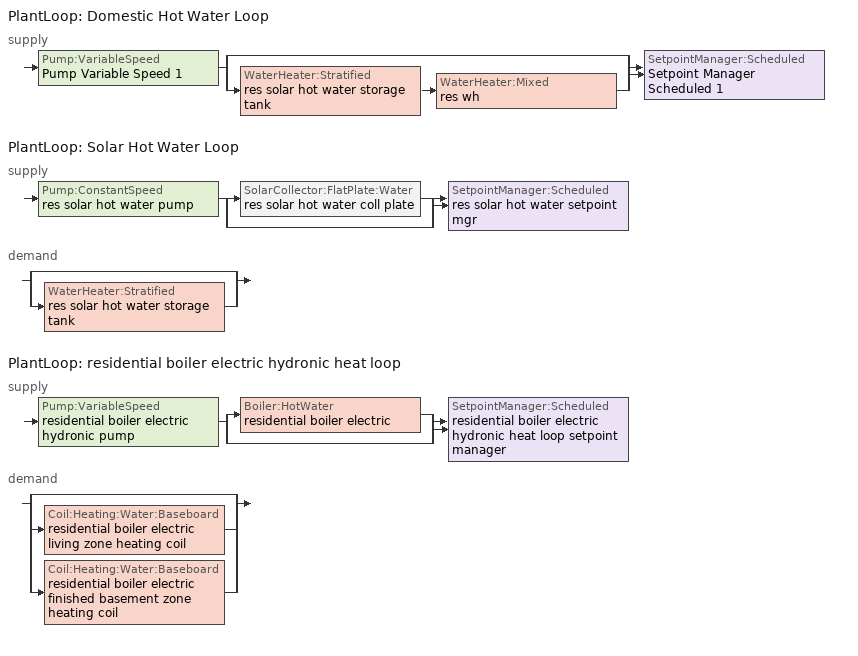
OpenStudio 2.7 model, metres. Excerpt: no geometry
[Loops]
PlantLoop 'Domestic Hot Water Loop'
 supply: Pump:VariableSpeed 'Pump Variable Speed 1' > split
  | bypass
  | WaterHeater:Stratified 'res solar hot water storage tank' > WaterHeater:Mixed 'res wh'
  join > SetpointManager:Scheduled 'Setpoint Manager Scheduled 1'
PlantLoop 'Solar Hot Water Loop'
 supply: Pump:ConstantSpeed 'res solar hot water pump' > split
  | SolarCollector:FlatPlate:Water 'res solar hot water coll plate'
  | bypass
  join > SetpointManager:Scheduled 'res solar hot water setpoint mgr'
 demand: split
  | bypass
  | WaterHeater:Stratified 'res solar hot water storage tank'
PlantLoop 'residential boiler electric hydronic heat loop'
 supply: Pump:VariableSpeed 'residential boiler electric hydronic pump' > split
  | Boiler:HotWater 'residential boiler electric'
  | bypass
  join > SetpointManager:Scheduled 'residential boiler electric hydronic heat loop setpoint manager'
 demand: split
  | bypass
  | Coil:Heating:Water:Baseboard 'residential boiler electric living zone heating coil'
  | Coil:Heating:Water:Baseboard 'residential boiler electric finished basement zone heating coil'
[Sizing:Zone] Zone Cooling Design Supply Air Temperature Input Method=SupplyAirTemperature; Zone Cooling Design Supply Air Temperature {C}=14; Zone Cooling Design Supply Air Temperature Difference {deltaC}=11.11; Zone Heating Design Supply Air Temperature Input Method=SupplyAirTemperature; Zone Heating Design Supply Air Temperature {C}=40; Zone Heating Design Supply Air Temperature Difference {deltaC}=11.11; Zone Cooling Design Supply Air Humidity Ratio {kg-H2O/kg-air}=0.0085; Zone Heating Design Supply Air Humidity Ratio {kg-H2O/kg-air}=0.008; Cooling Design Air Flow Method=DesignDay; Heating Design Air Flow Method=DesignDay; Account for Dedicated Outdoor Air System=No; Dedicated Outdoor Air System Control Strategy=NeutralSupplyAir; Dedicated Outdoor Air Low Setpoint Temperature for Design {C}=autosize; Dedicated Outdoor Air High Setpoint Temperature for Design {C}=autosize
living zone; finished basement zone
[Zone equipment]
living zone: residential boiler electric living zone convective water, residential room ac zone ptac
finished basement zone: residential boiler electric finished basement zone convective water
[PlantLoop] Load Distribution Scheme=Optimal
Name | Glycol Concentration | Maximum Loop Flow Rate {m3/s} | Plant Loop Volume {m3} | Fluid Type | Maximum Loop Temperature {C} | Minimum Loop Temperature {C} | Minimum Loop Flow Rate {m3/s} | Plant Equipment Operation Heating Load Schedule
Domestic Hot Water Loop | 0 | 0.01 | 0.003
Solar Hot Water Loop | 50 |  | Autocalculate | PropyleneGlycol | 100 | 0 | 0 | Always On Discrete
residential boiler electric hydronic heat loop | 0 |  | Autocalculate | Water | 100 | 0 | 0
[Sizing:Plant] Loop Type=Heating; Sizing Option=NonCoincident; Zone Timesteps in Averaging Window=1; Coincident Sizing Factor Mode=None
Name | Design Loop Exit Temperature {C} | Loop Design Temperature Difference {deltaC}
Domestic Hot Water Loop; Solar Hot Water Loop | 51.6667 | 5.55556
residential boiler electric hydronic heat loop | 82.2222 | 11.1111
[Pump:VariableSpeed] Fraction of Motor Inefficiencies to Fluid Stream=0; Coefficient 1 of the Part Load Performance Curve=0; Coefficient 2 of the Part Load Performance Curve=1; Coefficient 3 of the Part Load Performance Curve=0; Coefficient 4 of the Part Load Performance Curve=0; Pump Control Type=Intermittent; Skin Loss Radiative Fraction=0.5; Design Power Sizing Method=PowerPerFlowPerPressure; Design Electric Power per Unit Flow Rate {W/(m3/s)}=348701.1; Design Shaft Power per Unit Flow Rate per Unit Head {W-s/m3-Pa}=1.28205; Design Minimum Flow Rate Fraction=0
Name | Rated Flow Rate {m3/s} | Rated Pump Head {Pa} | Rated Power Consumption {W} | Motor Efficiency
Pump Variable Speed 1 | 0.01 | 1 | 0 | 1
residential boiler electric hydronic pump | 0.000630902 | 20000 |  | 0.9
[SetpointManager:Scheduled] Control Variable=Temperature
Name | Schedule
Setpoint Manager Scheduled 1; res solar hot water setpoint mgr | dhw temp
residential boiler electric hydronic heat loop setpoint manager | residential boiler electric hydronic heat supply setpoint
[WaterHeater:Mixed]
res wh: Tank Volume {m3}=0.00378541; Setpoint Temperature Schedule=WH Setpoint Temp; Deadband Temperature Difference {deltaC}=0; Maximum Temperature Limit {C}=99; Heater Control Type=Modulate; Heater Maximum Capacity {W}=2.93071e+10; Heater Minimum Capacity {W}=0; Heater Fuel Type=PropaneGas; Heater Thermal Efficiency=0.7544; Off Cycle Parasitic Fuel Consumption Rate {W}=7.382; Off Cycle Parasitic Fuel Type=Electricity; Off Cycle Parasitic Heat Fraction to Tank=0; On Cycle Parasitic Fuel Consumption Rate {W}=7.382; On Cycle Parasitic Fuel Type=Electricity; On Cycle Parasitic Heat Fraction to Tank=0; Ambient Temperature Indicator=ThermalZone; Ambient Temperature Thermal Zone=finished basement zone; Off Cycle Loss Coefficient to Ambient Temperature {W/K}=0; Off Cycle Loss Fraction to Thermal Zone=1; On Cycle Loss Coefficient to Ambient Temperature {W/K}=0; On Cycle Loss Fraction to Thermal Zone=1; Use Side Effectiveness=1; Source Side Effectiveness=1; Use Side Design Flow Rate {m3/s}=autosize; Source Side Design Flow Rate {m3/s}=autosize; Indirect Water Heating Recovery Time {hr}=1.5; Source Side Flow Control Mode=IndirectHeatPrimarySetpoint
[Pump:ConstantSpeed]
res solar hot water pump: Rated Flow Rate {m3/s}=5.68724e-05; Rated Pump Head {Pa}=90000; Rated Power Consumption {W}=32; Motor Efficiency=0.3; Fraction of Motor Inefficiencies to Fluid Stream=0.2; Pump Control Type=Intermittent; Design Power Sizing Method=PowerPerFlowPerPressure; Design Electric Power per Unit Flow Rate {W/(m3/s)}=348701.1; Design Shaft Power per Unit Flow Rate per Unit Head {W-s/m3-Pa}=1.28205
[SolarCollector:FlatPlate:Water]
res solar hot water coll plate: SolarCollectorPerformance=res solar hot water coll perf; Surface=res solar hot water shading surface; Maximum Flow Rate {m3/s}=5.68724e-05
[SolarCollectorPerformance:FlatPlate]
res solar hot water coll perf: Gross Area {m2}=3.71612; Test Fluid=Water; Test Flow Rate {m3/s}=5.68724e-05; Test Correlation Type=Inlet; Coefficient 1 of Efficiency Equation=0.77; Coefficient 2 of Efficiency Equation {W/m2-K}=-4.50265; Coefficient 2 of Incident Angle Modifier=-0.1; Coefficient 3 of Incident Angle Modifier=-0.0055
[WaterHeater:Stratified]
res solar hot water storage tank: Tank Volume {m3}=0.227125; Tank Height {m}=0.114628; Tank Shape=VerticalCylinder; Tank Perimeter {m}=0.120038; Maximum Temperature Limit {C}=99; Heater Priority Control=MasterSlave; Heater 1 Setpoint Temperature Schedule=WH Setpoint Temp; Heater 1 Deadband Temperature Difference {deltaC}=2; Heater 1 Capacity {W}=0; Heater 1 Height {m}=0; Heater 2 Setpoint Temperature Schedule=WH Setpoint Temp; Heater 2 Deadband Temperature Difference {deltaC}=5; Heater 2 Capacity {W}=0; Heater 2 Height {m}=0; Heater Fuel Type=Electricity; Heater Thermal Efficiency=1; Off Cycle Parasitic Fuel Consumption Rate {W}=10; Off Cycle Parasitic Fuel Type=Electricity; Off Cycle Parasitic Heat Fraction to Tank=0; Off Cycle Parasitic Height {m}=0; On Cycle Parasitic Fuel Consumption Rate {W}=10; On Cycle Parasitic Fuel Type=Electricity; On Cycle Parasitic Heat Fraction to Tank=0; On Cycle Parasitic Height {m}=0; Ambient Temperature Indicator=ThermalZone; Ambient Temperature Thermal Zone=living zone; Uniform Skin Loss Coefficient per Unit Area to Ambient Temperature {W/m2-K}=0.5678; Skin Loss Fraction to Zone=1; Off Cycle Flue Loss Coefficient to Ambient Temperature {W/K}=0; Off Cycle Flue Loss Fraction to Zone=1; Use Side Effectiveness=1; Use Side Inlet Height {m}=0; Use Side Outlet Height {m}=0.114628; Source Side Effectiveness=0.7; Source Side Inlet Height {m}=0.0382094; Source Side Outlet Height {m}=0; Inlet Mode=Fixed; Use Side Design Flow Rate {m3/s}=autosize; Source Side Design Flow Rate {m3/s}=5.68724e-05; Indirect Water Heating Recovery Time {hr}=1.5; Number of Nodes=8; Additional Destratification Conductivity {W/m-K}=0; Node 1 Additional Loss Coefficient {W/m2-K}=0; Node 2 Additional Loss Coefficient {W/m2-K}=0; Node 3 Additional Loss Coefficient {W/m2-K}=0; Node 4 Additional Loss Coefficient {W/m2-K}=0; Node 5 Additional Loss Coefficient {W/m2-K}=0; Node 6 Additional Loss Coefficient {W/m2-K}=0; Node 7 Additional Loss Coefficient {W/m2-K}=0; Node 8 Additional Loss Coefficient {W/m2-K}=0; Node 9 Additional Loss Coefficient {W/m2-K}=0; Node 10 Additional Loss Coefficient {W/m2-K}=0; Node 11 Additional Loss Coefficient {W/m2-K}=0; Node 12 Additional Loss Coefficient {W/m2-K}=0; Source Side Flow Control Mode=IndirectHeatPrimarySetpoint
[Boiler:HotWater]
residential boiler electric: Fuel Type=Electricity; Nominal Capacity {W}=29307.1; Nominal Thermal Efficiency=0.8; Efficiency Curve Temperature Evaluation Variable=LeavingBoiler; Normalized Boiler Efficiency Curve=NonCondensingBoilerEff; Design Water Outlet Temperature {C}=82.2222; Minimum Part Load Ratio=0.99; Maximum Part Load Ratio=1; Optimum Part Load Ratio=1; Water Outlet Upper Temperature Limit {C}=99.9; Boiler Flow Mode=ConstantFlow; Parasitic Electric Load {W}=0; Sizing Factor=1
[Coil:Heating:Water:Baseboard] Heating Design Capacity Method=HeatingDesignCapacity; Heating Design Capacity {W}=29307.1; Heating Design Capacity Per Floor Area {W/m2}=0; Fraction of Autosized Heating Design Capacity=0.8; U-Factor Times Area Value {W/K}=2110.11; Maximum Water Flow Rate {m3/s}=0.00126249; Convergence Tolerance=0.001
residential boiler electric living zone heating coil; residential boiler electric finished basement zone heating coil
[ZoneHVAC:Baseboard:Convective:Water] Availability Schedule=residential heating season
Name | Heating Coil
residential boiler electric living zone convective water | residential boiler electric living zone heating coil
residential boiler electric finished basement zone convective water | residential boiler electric finished basement zone heating coil
[Coil:Cooling:DX:SingleSpeed]
residential room ac cooling coil: Availability Schedule=residential cooling season; Rated Total Cooling Capacity {W}=10550.6; Rated Sensible Heat Ratio=0.65; Rated COP {W/W}=2.4911; Rated Air Flow Rate {m3/s}=0.441743; Rated Evaporator Fan Power Per Volume Flow Rate {W/(m3/s)}=773.3; Total Cooling Capacity Function of Temperature Curve=RoomAC-Cap-fT; Total Cooling Capacity Function of Flow Fraction Curve=RoomAC-Cap-fFF; Energy Input Ratio Function of Temperature Curve=RoomAC-EIR-fT; Energy Input Ratio Function of Flow Fraction Curve=RoomAC-EIR-fFF; Part Load Fraction Correlation Curve=RoomAC-PLF-fPLR; Condenser Type=AirCooled; Evaporative Condenser Effectiveness=0.9; Evaporative Condenser Air Flow Rate {m3/s}=Autosize; Evaporative Condenser Pump Rated Power Consumption {W}=Autosize; Crankcase Heater Capacity {W}=0; Maximum Outdoor Dry-Bulb Temperature for Crankcase Heater Operation {C}=10; Basin Heater Capacity {W/K}=0; Basin Heater Setpoint Temperature {C}=2
[Fan:OnOff]
residential room ac supply fan: Availability Schedule=Always On Discrete; Fan Total Efficiency=1; Pressure Rise {Pa}=0; Maximum Flow Rate {m3/s}=0.0972655; Motor Efficiency=1; Motor In Airstream Fraction=0; Fan Power Ratio Function of Speed Ratio Curve=Fan On Off Power Curve; Fan Efficiency Ratio Function of Speed Ratio Curve=Fan On Off Efficiency Curve
[Coil:Heating:Electric]
residential room ac always off heating coil: Availability Schedule=Always Off Discrete; Nominal Capacity {W}=0
[ZoneHVAC:PackagedTerminalAirConditioner]
residential room ac zone ptac: Availability Schedule=Always On Discrete; Supply Air Flow Rate During Cooling Operation {m3/s}=0.0972655; Supply Air Flow Rate During Heating Operation {m3/s}=1e-005; Supply Air Flow Rate When No Cooling or Heating is Needed {m3/s}=0; Outdoor Air Flow Rate During Cooling Operation {m3/s}=0; Outdoor Air Flow Rate During Heating Operation {m3/s}=0; Outdoor Air Flow Rate When No Cooling or Heating is Needed {m3/s}=0; Supply Air Fan=residential room ac supply fan; Heating Coil=residential room ac always off heating coil; Cooling Coil=residential room ac cooling coil; Fan Placement=DrawThrough; Supply Air Fan Operating Mode Schedule=Always Off Discrete
[EnergyManagementSystem:Sensor] Output Variable or Output Meter Index Key=living zone
Name | Output Variable or Output Meter
res_af_1_tin_s | Zone Mean Air Temperature
res_af_1_tt_s | Zone Outdoor Air Drybulb Temperature
res_ds_1_win_s | Zone Mean Air Humidity Ratio
[Schedule:Ruleset]
Name | Default Day Schedule
residential heating season | Schedule Day 4
residential cooling season | Schedule Day 7
[Schedule:Day]
Schedule Day 4; Schedule Day 7: 24, 0, 0
residential heating season allday1; residential heating season allday2; residential heating season allday3; residential heating season allday4; residential heating season allday5; residential heating season allday6; residential heating season allday7; residential heating season allday8; residential heating season allday9; residential heating season allday10; residential heating season allday11; residential heating season allday12; residential cooling season allday1; residential cooling season allday2; residential cooling season allday3; residential cooling season allday4; residential cooling season allday5; residential cooling season allday6; residential cooling season allday7; residential cooling season allday8; residential cooling season allday9; residential cooling season allday10; residential cooling season allday11; residential cooling season allday12: 24, 0, 1
[Schedule:Rule] Apply Sunday=Yes; Apply Monday=Yes; Apply Tuesday=Yes; Apply Wednesday=Yes; Apply Thursday=Yes; Apply Friday=Yes; Apply Saturday=Yes; Date Specification Type=DateRange; Start Day=1
Name | Schedule Ruleset | Rule Order | Day Schedule | Start Month | End Month | End Day
residential heating season allday ruleset1 | residential heating season | 11 | residential heating season allday1 | 1 | 1 | 31
residential heating season allday ruleset2 | residential heating season | 10 | residential heating season allday2 | 2 | 2 | 28
residential heating season allday ruleset3 | residential heating season | 9 | residential heating season allday3 | 3 | 3 | 31
residential heating season allday ruleset4 | residential heating season | 8 | residential heating season allday4 | 4 | 4 | 30
residential heating season allday ruleset5 | residential heating season | 7 | residential heating season allday5 | 5 | 5 | 31
residential heating season allday ruleset6 | residential heating season | 6 | residential heating season allday6 | 6 | 6 | 30
residential heating season allday ruleset7 | residential heating season | 5 | residential heating season allday7 | 7 | 7 | 31
residential heating season allday ruleset8 | residential heating season | 4 | residential heating season allday8 | 8 | 8 | 31
residential heating season allday ruleset9 | residential heating season | 3 | residential heating season allday9 | 9 | 9 | 30
residential heating season allday ruleset10 | residential heating season | 2 | residential heating season allday10 | 10 | 10 | 31
residential heating season allday ruleset11 | residential heating season | 1 | residential heating season allday11 | 11 | 11 | 30
residential heating season allday ruleset12 | residential heating season | 0 | residential heating season allday12 | 12 | 12 | 31
residential cooling season allday ruleset1 | residential cooling season | 11 | residential cooling season allday1 | 1 | 1 | 31
residential cooling season allday ruleset2 | residential cooling season | 10 | residential cooling season allday2 | 2 | 2 | 28
residential cooling season allday ruleset3 | residential cooling season | 9 | residential cooling season allday3 | 3 | 3 | 31
residential cooling season allday ruleset4 | residential cooling season | 8 | residential cooling season allday4 | 4 | 4 | 30
residential cooling season allday ruleset5 | residential cooling season | 7 | residential cooling season allday5 | 5 | 5 | 31
residential cooling season allday ruleset6 | residential cooling season | 6 | residential cooling season allday6 | 6 | 6 | 30
residential cooling season allday ruleset7 | residential cooling season | 5 | residential cooling season allday7 | 7 | 7 | 31
residential cooling season allday ruleset8 | residential cooling season | 4 | residential cooling season allday8 | 8 | 8 | 31
residential cooling season allday ruleset9 | residential cooling season | 3 | residential cooling season allday9 | 9 | 9 | 30
residential cooling season allday ruleset10 | residential cooling season | 2 | residential cooling season allday10 | 10 | 10 | 31
residential cooling season allday ruleset11 | residential cooling season | 1 | residential cooling season allday11 | 11 | 11 | 30
residential cooling season allday ruleset12 | residential cooling season | 0 | residential cooling season allday12 | 12 | 12 | 31
[Schedule:Constant]
Name | Value
dhw temp; WH Setpoint Temp | 51.6667
Always On Discrete | 1
residential boiler electric hydronic heat supply setpoint | 82.2222
Always Off Discrete | 0
[Curve:Bicubic]
NonCondensingBoilerEff: Coefficient1 Constant=1.11172; Coefficient2 x=0.0786141; Coefficient3 x**2=-0.400426; Coefficient4 y=0; Coefficient5 y**2=-0.000156783; Coefficient6 x*y=0.0093846; Coefficient7 x**3=0.234258; Coefficient8 y**3=1.32927e-06; Coefficient9 x**2*y=-0.0044467; Coefficient10 x*y**2=-1.22498e-05; Minimum Value of x=0.1; Maximum Value of x=1; Minimum Value of y=20; Maximum Value of y=80
[Curve:Biquadratic] Minimum Value of x=0; Maximum Value of x=100; Minimum Value of y=0; Maximum Value of y=100
Name | Coefficient1 Constant | Coefficient2 x | Coefficient3 x**2 | Coefficient4 y | Coefficient5 y**2 | Coefficient6 x*y
RoomAC-Cap-fT | 0.6405 | 0.01568 | 0.0004531 | 0.001615 | -0.0001825 | 6.614e-05
RoomAC-EIR-fT | 2.287 | -0.1732 | 0.004745 | 0.01662 | 0.000484 | -0.001306
[Curve:Quadratic] Coefficient3 x**2=0; Minimum Value of x=0; Minimum Curve Output=0
Name | Coefficient1 Constant | Coefficient2 x | Maximum Value of x | Maximum Curve Output
RoomAC-Cap-fFF | 0.887 | 0.1128 | 2 | 2
RoomAC-EIR-fFF | 1.763 | -0.6081 | 2 | 2
RoomAC-PLF-fPLR | 0.78 | 0.22 | 1 | 1
[Curve:Exponent]
Fan On Off Power Curve: Coefficient1 Constant=1; Coefficient2 Constant=0; Coefficient3 Constant=0; Minimum Value of x=0; Maximum Value of x=1
[Curve:Cubic]
Fan On Off Efficiency Curve: Coefficient1 Constant=1; Coefficient2 x=0; Coefficient3 x**2=0; Coefficient4 x**3=0; Minimum Value of x=0; Maximum Value of x=1
